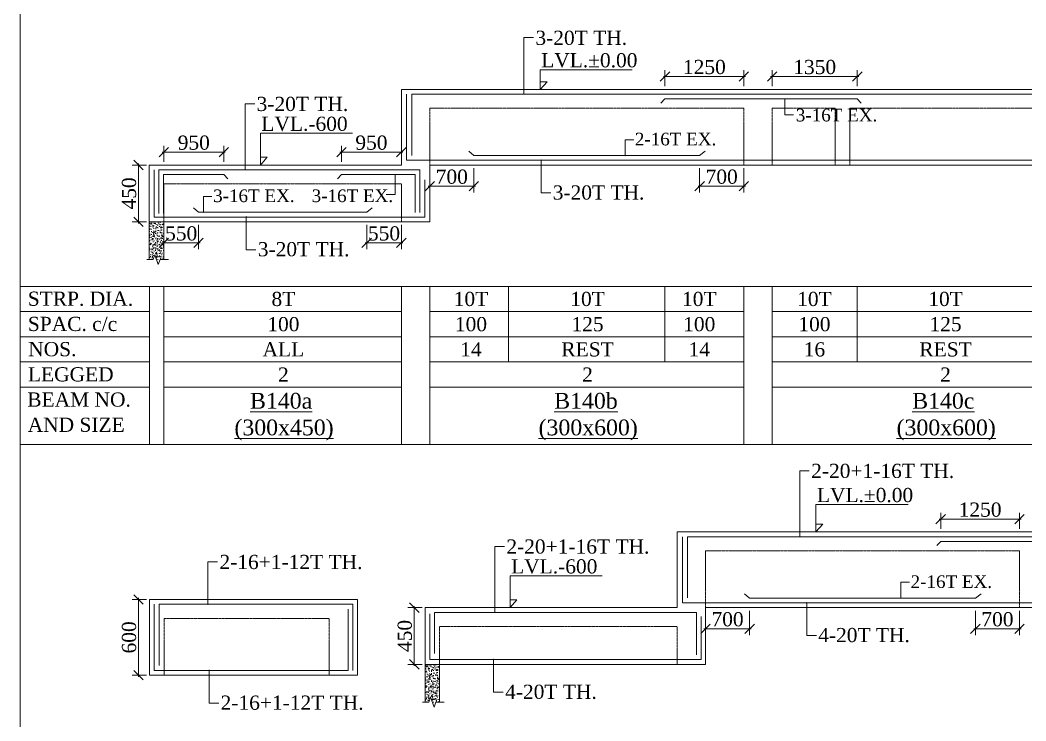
# Model space of a CAD drawing. Header units: millimetres. Extents: x 9781889 to 10654170, y -7832723 to -7608561.
# Drawn here: x 10373482 to 10389432, y -7790405 to -7779287 of the extents above; entities that cross this region are included whole.
import ezdxf
from ezdxf.enums import TextEntityAlignment as Align

# ---------------------------------------------------------------- set-up
doc = ezdxf.new("R2010")
doc.units = ezdxf.units.MM
doc.header["$LTSCALE"] = 10
doc.header["$PDMODE"] = 3
doc.linetypes.add('HIDDEN', pattern=[0.375, 0.25, -0.125])
for name, color, linetype, lineweight in [('LVL', 3, 'Continuous', 0), ('S-CUT OUT LINE', 9, 'Continuous', 0), ('S-DIM L.S.', 7, 'Continuous', 0), ('S-HATCH', 8, 'Continuous', 0), ('S-L.S.SECTION', 5, 'Continuous', 0), ('S-L.S.SLAB LINE', 252, 'HIDDEN', 0), ('S-L.S.STEEL', 1, 'Continuous', 9), ('S-SECTION MARK', 7, 'Continuous', 0), ('S-SHEET', 251, 'Continuous', 0), ('S-TEXT', 7, 'Continuous', 0), ('S-TEXT L.S. BEAM NO.', 30, 'Continuous', 0), ('S-TEXT. L.S.', 7, 'Continuous', 0)]:
    doc.layers.add(name, color=color, linetype=linetype, lineweight=lineweight)
doc.styles.add('135', font='arial.ttf', dxfattribs={"width": 0.8, "height": 135})
doc.styles.get("Standard").update_dxf_attribs({"font": 'arial.ttf'})
doc.styles.add('TEXT', font='times.ttf')
doc.dimstyles.new('75', dxfattribs={"dimtxt": 135, "dimasz": 90, "dimexe": 0.1, "dimexo": 0.03, "dimgap": 0.09, "dimtad": 1, "dimdec": 0, "dimzin": 0, "dimdsep": 46, "dimtxsty": '135', "dimblk": 'ARCHTICK', "dimcen": 0.09, "dimclrd": 256, "dimclre": 256, "dimclrt": 256, "dimadec": 0, "dimazin": 0, "dimtfac": 1, "dimtdec": 0, "dimtofl": 0, "dimtmove": 1, "dimatfit": 3, "dimldrblk": 'DOTSMALL', "dimfxl": 1, "dimtolj": 1, "dimtzin": 0, "dimlwd": -1, "dimlwe": -1, "dimarcsym": 0})
doc.dimstyles.new('SETU_1', dxfattribs={"dimtxt": 200, "dimasz": 150, "dimexe": 100, "dimexo": 50, "dimgap": 35, "dimtad": 1, "dimdec": 0, "dimzin": 0, "dimdsep": 46, "dimtxsty": 'Standard', "dimblk": 'OBLIQUE', "dimcen": 150, "dimdle": 25, "dimclrd": 256, "dimclre": 7, "dimclrt": 256, "dimadec": 0, "dimazin": 0, "dimtfac": 1, "dimtdec": 0, "dimtofl": 0, "dimtmove": 1, "dimatfit": 3, "dimfxl": 1, "dimtolj": 1, "dimtzin": 0, "dimlwd": -1, "dimlwe": 5, "dimarcsym": 1})

# ---------------------------------------------------------------- blocks, each defined once
blk = doc.blocks.new('_ArchTick')
at = {"color": 0, "linetype": 'ByBlock', "const_width": 0.15}
blk.add_lwpolyline([(-0.5, -0.5), (0.5, 0.5)], dxfattribs=at)
blk = doc.blocks.new('_Oblique')
at = {"color": 0, "linetype": 'ByBlock', "lineweight": -2}
blk.add_line((-0.5, -0.5), (0.5, 0.5), dxfattribs=at)
blk = doc.blocks.new('*D888')
at = {"layer": 'Defpoints', "color": 0, "transparency": 16777216}
for p in [(10375761, -7781383), (10375761, -7781586, 0), (10376711, -7781586, 0)]:
    blk.add_point(p, dxfattribs=at)
at = {"layer": 'S-DIM L.S.', "color": 7, "lineweight": 5, "transparency": 16777216}
for p, q in [((10375761, -7781536), (10375761, -7781283)), ((10376711, -7781536), (10376711, -7781283))]:
    blk.add_line(p, q, dxfattribs=at)
at = {"layer": 'S-DIM L.S.', "transparency": 16777216}
blk.add_line((10376736, -7781383), (10375736, -7781383), dxfattribs=at)
at = {"layer": 'S-DIM L.S.', "transparency": 16777216, "xscale": 150, "yscale": 150, "zscale": 150, "rotation": 180}
blk.add_blockref('_Oblique', (10375761, -7781383), dxfattribs=at)
at = {"layer": 'S-DIM L.S.', "transparency": 16777216, "xscale": 150, "yscale": 150, "zscale": 150}
blk.add_blockref('_Oblique', (10376711, -7781383), dxfattribs=at)
at = {"layer": 'S-DIM L.S.', "transparency": 16777216, "insert": (10376236, -7781233), "char_height": 225, "attachment_point": 5, "style": 'TEXT'}
blk.add_mtext('\\A1;950', dxfattribs=at)
blk = doc.blocks.new('*D889')
at = {"layer": 'Defpoints', "color": 0, "transparency": 16777216}
for p in [(10375535, -7781587), (10375360, -7782487), (10375535, -7782487)]:
    blk.add_point(p, dxfattribs=at)
at = {"layer": 'S-DIM L.S.', "color": 7, "lineweight": 5, "transparency": 16777216}
for p, q in [((10375485, -7781587), (10375260, -7781587)), ((10375485, -7782487), (10375260, -7782487))]:
    blk.add_line(p, q, dxfattribs=at)
at = {"layer": 'S-DIM L.S.', "transparency": 16777216}
blk.add_line((10375360, -7781562), (10375360, -7782512), dxfattribs=at)
at = {"layer": 'S-DIM L.S.', "transparency": 16777216, "xscale": 150, "yscale": 150, "zscale": 150}
for p, rotation in [((10375360, -7781587), 90), ((10375360, -7782487), 270)]:
    blk.add_blockref('_Oblique', p, dxfattribs=dict(at, rotation=rotation))
at = {"layer": 'S-DIM L.S.', "transparency": 16777216, "insert": (10375210, -7782037), "char_height": 225, "attachment_point": 5, "rotation": 90, "style": 'TEXT'}
blk.add_mtext('\\A1;450', dxfattribs=at)
blk = doc.blocks.new('*D890')
at = {"layer": 'Defpoints', "color": 0, "transparency": 16777216}
for p in [(10378978, -7782486, 0), (10379528, -7782486, 0), (10379528, -7782822)]:
    blk.add_point(p, dxfattribs=at)
at = {"layer": 'S-DIM L.S.', "color": 7, "lineweight": 5, "transparency": 16777216}
for p, q in [((10378978, -7782536), (10378978, -7782922)), ((10379528, -7782536), (10379528, -7782922))]:
    blk.add_line(p, q, dxfattribs=at)
at = {"layer": 'S-DIM L.S.', "transparency": 16777216}
blk.add_line((10378953, -7782822), (10379553, -7782822), dxfattribs=at)
at = {"layer": 'S-DIM L.S.', "transparency": 16777216, "xscale": 150, "yscale": 150, "zscale": 150, "rotation": 180}
blk.add_blockref('_Oblique', (10378978, -7782822), dxfattribs=at)
at = {"layer": 'S-DIM L.S.', "transparency": 16777216, "xscale": 150, "yscale": 150, "zscale": 150}
blk.add_blockref('_Oblique', (10379528, -7782822), dxfattribs=at)
at = {"layer": 'S-DIM L.S.', "transparency": 16777216, "insert": (10379253, -7782673), "char_height": 225, "attachment_point": 5, "style": 'TEXT'}
blk.add_mtext('\\A1;550', dxfattribs=at)
blk = doc.blocks.new('*D891')
at = {"layer": 'Defpoints', "color": 0, "transparency": 16777216}
for p in [(10375761, -7782486, 0), (10376311, -7782486, 0), (10375761, -7782822)]:
    blk.add_point(p, dxfattribs=at)
at = {"layer": 'S-DIM L.S.', "color": 7, "lineweight": 5, "transparency": 16777216}
for p, q in [((10375761, -7782536), (10375761, -7782922)), ((10376311, -7782536), (10376311, -7782922))]:
    blk.add_line(p, q, dxfattribs=at)
at = {"layer": 'S-DIM L.S.', "transparency": 16777216}
blk.add_line((10376336, -7782822), (10375736, -7782822), dxfattribs=at)
at = {"layer": 'S-DIM L.S.', "transparency": 16777216, "xscale": 150, "yscale": 150, "zscale": 150, "rotation": 180}
blk.add_blockref('_Oblique', (10375761, -7782822), dxfattribs=at)
at = {"layer": 'S-DIM L.S.', "transparency": 16777216, "xscale": 150, "yscale": 150, "zscale": 150}
blk.add_blockref('_Oblique', (10376311, -7782822), dxfattribs=at)
at = {"layer": 'S-DIM L.S.', "transparency": 16777216, "insert": (10376036, -7782673), "char_height": 225, "attachment_point": 5, "style": 'TEXT'}
blk.add_mtext('\\A1;550', dxfattribs=at)
blk = doc.blocks.new('*D892')
at = {"layer": 'Defpoints', "color": 0, "transparency": 16777216}
for p in [(10379528, -7781383), (10378578, -7781586, 0), (10379528, -7781586, 0)]:
    blk.add_point(p, dxfattribs=at)
at = {"layer": 'S-DIM L.S.', "color": 7, "lineweight": 5, "transparency": 16777216}
for p, q in [((10378578, -7781536), (10378578, -7781283)), ((10379528, -7781536), (10379528, -7781283))]:
    blk.add_line(p, q, dxfattribs=at)
at = {"layer": 'S-DIM L.S.', "transparency": 16777216}
blk.add_line((10378553, -7781383), (10379553, -7781383), dxfattribs=at)
at = {"layer": 'S-DIM L.S.', "transparency": 16777216, "xscale": 150, "yscale": 150, "zscale": 150, "rotation": 180}
blk.add_blockref('_Oblique', (10378578, -7781383), dxfattribs=at)
at = {"layer": 'S-DIM L.S.', "transparency": 16777216, "xscale": 150, "yscale": 150, "zscale": 150}
blk.add_blockref('_Oblique', (10379528, -7781383), dxfattribs=at)
at = {"layer": 'S-DIM L.S.', "transparency": 16777216, "insert": (10379053, -7781233), "char_height": 225, "attachment_point": 5, "style": 'TEXT'}
blk.add_mtext('\\A1;950', dxfattribs=at)
blk = doc.blocks.new('*D893')
at = {"layer": 'Defpoints', "color": 0, "transparency": 16777216}
for p in [(10384258, -7781587, 0), (10384958, -7781587, 0), (10384958, -7781923)]:
    blk.add_point(p, dxfattribs=at)
at = {"layer": 'S-DIM L.S.', "color": 7, "lineweight": 5, "transparency": 16777216}
for p, q in [((10384258, -7781637), (10384258, -7782023)), ((10384958, -7781637), (10384958, -7782023))]:
    blk.add_line(p, q, dxfattribs=at)
at = {"layer": 'S-DIM L.S.', "transparency": 16777216}
blk.add_line((10384233, -7781923), (10384983, -7781923), dxfattribs=at)
at = {"layer": 'S-DIM L.S.', "transparency": 16777216, "xscale": 150, "yscale": 150, "zscale": 150, "rotation": 180}
blk.add_blockref('_Oblique', (10384258, -7781923), dxfattribs=at)
at = {"layer": 'S-DIM L.S.', "transparency": 16777216, "xscale": 150, "yscale": 150, "zscale": 150}
blk.add_blockref('_Oblique', (10384958, -7781923), dxfattribs=at)
at = {"layer": 'S-DIM L.S.', "transparency": 16777216, "insert": (10384608, -7781773), "char_height": 225, "attachment_point": 5, "style": 'TEXT'}
blk.add_mtext('\\A1;700', dxfattribs=at)
blk = doc.blocks.new('*D894')
at = {"layer": 'Defpoints', "color": 0, "transparency": 16777216}
for p in [(10379978, -7781587, 0), (10380678, -7781587, 0), (10379978, -7781923)]:
    blk.add_point(p, dxfattribs=at)
at = {"layer": 'S-DIM L.S.', "color": 7, "lineweight": 5, "transparency": 16777216}
for p, q in [((10379978, -7781637), (10379978, -7782023)), ((10380678, -7781637), (10380678, -7782023))]:
    blk.add_line(p, q, dxfattribs=at)
at = {"layer": 'S-DIM L.S.', "transparency": 16777216}
blk.add_line((10380703, -7781923), (10379953, -7781923), dxfattribs=at)
at = {"layer": 'S-DIM L.S.', "transparency": 16777216, "xscale": 150, "yscale": 150, "zscale": 150, "rotation": 180}
blk.add_blockref('_Oblique', (10379978, -7781923), dxfattribs=at)
at = {"layer": 'S-DIM L.S.', "transparency": 16777216, "xscale": 150, "yscale": 150, "zscale": 150}
blk.add_blockref('_Oblique', (10380678, -7781923), dxfattribs=at)
at = {"layer": 'S-DIM L.S.', "transparency": 16777216, "insert": (10380328, -7781773), "char_height": 225, "attachment_point": 5, "style": 'TEXT'}
blk.add_mtext('\\A1;700', dxfattribs=at)
blk = doc.blocks.new('*D895')
at = {"layer": 'Defpoints', "color": 0, "transparency": 16777216}
for p in [(10384958, -7780183), (10383708, -7780387, 0), (10384958, -7780387, 0)]:
    blk.add_point(p, dxfattribs=at)
at = {"layer": 'S-DIM L.S.', "color": 7, "lineweight": 5, "transparency": 16777216}
for p, q in [((10383708, -7780337), (10383708, -7780083)), ((10384958, -7780337), (10384958, -7780083))]:
    blk.add_line(p, q, dxfattribs=at)
at = {"layer": 'S-DIM L.S.', "transparency": 16777216}
blk.add_line((10383683, -7780183), (10384983, -7780183), dxfattribs=at)
at = {"layer": 'S-DIM L.S.', "transparency": 16777216, "xscale": 150, "yscale": 150, "zscale": 150, "rotation": 180}
blk.add_blockref('_Oblique', (10383708, -7780183), dxfattribs=at)
at = {"layer": 'S-DIM L.S.', "transparency": 16777216, "xscale": 150, "yscale": 150, "zscale": 150}
blk.add_blockref('_Oblique', (10384958, -7780183), dxfattribs=at)
at = {"layer": 'S-DIM L.S.', "transparency": 16777216, "insert": (10384333, -7780033), "char_height": 225, "attachment_point": 5, "style": 'TEXT'}
blk.add_mtext('\\A1;1250', dxfattribs=at)
blk = doc.blocks.new('*D896')
at = {"layer": 'Defpoints', "color": 0, "transparency": 16777216}
for p in [(10385408, -7780183), (10385408, -7780387, 0), (10386758, -7780387, 0)]:
    blk.add_point(p, dxfattribs=at)
at = {"layer": 'S-DIM L.S.', "color": 7, "lineweight": 5, "transparency": 16777216}
for p, q in [((10385408, -7780337), (10385408, -7780083)), ((10386758, -7780337), (10386758, -7780083))]:
    blk.add_line(p, q, dxfattribs=at)
at = {"layer": 'S-DIM L.S.', "transparency": 16777216}
blk.add_line((10386783, -7780183), (10385383, -7780183), dxfattribs=at)
at = {"layer": 'S-DIM L.S.', "transparency": 16777216, "xscale": 150, "yscale": 150, "zscale": 150, "rotation": 180}
blk.add_blockref('_Oblique', (10385408, -7780183), dxfattribs=at)
at = {"layer": 'S-DIM L.S.', "transparency": 16777216, "xscale": 150, "yscale": 150, "zscale": 150}
blk.add_blockref('_Oblique', (10386758, -7780183), dxfattribs=at)
at = {"layer": 'S-DIM L.S.', "transparency": 16777216, "insert": (10386083, -7780033), "char_height": 225, "attachment_point": 5, "style": 'TEXT'}
blk.add_mtext('\\A1;1350', dxfattribs=at)
blk = doc.blocks.new('*D905')
at = {"layer": 'Defpoints', "color": 0, "transparency": 16777216}
for p in [(10375535, -7788480), (10375360, -7789680), (10375535, -7789680)]:
    blk.add_point(p, dxfattribs=at)
at = {"layer": 'S-DIM L.S.', "color": 7, "lineweight": 5, "transparency": 16777216}
for p, q in [((10375485, -7788480), (10375260, -7788480)), ((10375485, -7789680), (10375260, -7789680))]:
    blk.add_line(p, q, dxfattribs=at)
at = {"layer": 'S-DIM L.S.', "transparency": 16777216}
blk.add_line((10375360, -7788455), (10375360, -7789705), dxfattribs=at)
at = {"layer": 'S-DIM L.S.', "transparency": 16777216, "xscale": 150, "yscale": 150, "zscale": 150}
for p, rotation in [((10375360, -7788480), 90), ((10375360, -7789680), 270)]:
    blk.add_blockref('_Oblique', p, dxfattribs=dict(at, rotation=rotation))
at = {"layer": 'S-DIM L.S.', "transparency": 16777216, "insert": (10375210, -7789080), "char_height": 225, "attachment_point": 5, "rotation": 90, "style": 'TEXT'}
blk.add_mtext('\\A1;600', dxfattribs=at)
blk = doc.blocks.new('*D906')
at = {"layer": 'Defpoints', "color": 0, "transparency": 16777216}
for p in [(10379908, -7788608), (10379733, -7789508), (10379908, -7789508)]:
    blk.add_point(p, dxfattribs=at)
at = {"layer": 'S-DIM L.S.', "color": 7, "lineweight": 5, "transparency": 16777216}
for p, q in [((10379858, -7788608), (10379633, -7788608)), ((10379858, -7789508), (10379633, -7789508))]:
    blk.add_line(p, q, dxfattribs=at)
at = {"layer": 'S-DIM L.S.', "transparency": 16777216}
blk.add_line((10379733, -7788583), (10379733, -7789533), dxfattribs=at)
at = {"layer": 'S-DIM L.S.', "transparency": 16777216, "xscale": 150, "yscale": 150, "zscale": 150}
for p, rotation in [((10379733, -7788608), 90), ((10379733, -7789508), 270)]:
    blk.add_blockref('_Oblique', p, dxfattribs=dict(at, rotation=rotation))
at = {"layer": 'S-DIM L.S.', "transparency": 16777216, "insert": (10379583, -7789058), "char_height": 225, "attachment_point": 5, "rotation": 90, "style": 'TEXT'}
blk.add_mtext('\\A1;450', dxfattribs=at)
blk = doc.blocks.new('*D907')
at = {"layer": 'Defpoints', "color": 0, "transparency": 16777216}
for p in [(10388631, -7788608, 0), (10389331, -7788608, 0), (10389331, -7788944)]:
    blk.add_point(p, dxfattribs=at)
at = {"layer": 'S-DIM L.S.', "color": 7, "lineweight": 5, "transparency": 16777216}
for p, q in [((10388631, -7788658), (10388631, -7789044)), ((10389331, -7788658), (10389331, -7789044))]:
    blk.add_line(p, q, dxfattribs=at)
at = {"layer": 'S-DIM L.S.', "transparency": 16777216}
blk.add_line((10388606, -7788944), (10389356, -7788944), dxfattribs=at)
at = {"layer": 'S-DIM L.S.', "transparency": 16777216, "xscale": 150, "yscale": 150, "zscale": 150, "rotation": 180}
blk.add_blockref('_Oblique', (10388631, -7788944), dxfattribs=at)
at = {"layer": 'S-DIM L.S.', "transparency": 16777216, "xscale": 150, "yscale": 150, "zscale": 150}
blk.add_blockref('_Oblique', (10389331, -7788944), dxfattribs=at)
at = {"layer": 'S-DIM L.S.', "transparency": 16777216, "insert": (10388981, -7788794), "char_height": 225, "attachment_point": 5, "style": 'TEXT'}
blk.add_mtext('\\A1;700', dxfattribs=at)
blk = doc.blocks.new('*D908')
at = {"layer": 'Defpoints', "color": 0, "transparency": 16777216}
for p in [(10384351, -7788608, 0), (10385051, -7788608, 0), (10384351, -7788944)]:
    blk.add_point(p, dxfattribs=at)
at = {"layer": 'S-DIM L.S.', "color": 7, "lineweight": 5, "transparency": 16777216}
for p, q in [((10384351, -7788658), (10384351, -7789044)), ((10385051, -7788658), (10385051, -7789044))]:
    blk.add_line(p, q, dxfattribs=at)
at = {"layer": 'S-DIM L.S.', "transparency": 16777216}
blk.add_line((10385076, -7788944), (10384326, -7788944), dxfattribs=at)
at = {"layer": 'S-DIM L.S.', "transparency": 16777216, "xscale": 150, "yscale": 150, "zscale": 150, "rotation": 180}
blk.add_blockref('_Oblique', (10384351, -7788944), dxfattribs=at)
at = {"layer": 'S-DIM L.S.', "transparency": 16777216, "xscale": 150, "yscale": 150, "zscale": 150}
blk.add_blockref('_Oblique', (10385051, -7788944), dxfattribs=at)
at = {"layer": 'S-DIM L.S.', "transparency": 16777216, "insert": (10384701, -7788794), "char_height": 225, "attachment_point": 5, "style": 'TEXT'}
blk.add_mtext('\\A1;700', dxfattribs=at)
blk = doc.blocks.new('*D909')
at = {"layer": 'Defpoints', "color": 0, "transparency": 16777216}
for p in [(10389331, -7787204), (10388081, -7787408, 0), (10389331, -7787408, 0)]:
    blk.add_point(p, dxfattribs=at)
at = {"layer": 'S-DIM L.S.', "color": 7, "lineweight": 5, "transparency": 16777216}
for p, q in [((10388081, -7787358), (10388081, -7787104)), ((10389331, -7787358), (10389331, -7787104))]:
    blk.add_line(p, q, dxfattribs=at)
at = {"layer": 'S-DIM L.S.', "transparency": 16777216}
blk.add_line((10388056, -7787204), (10389356, -7787204), dxfattribs=at)
at = {"layer": 'S-DIM L.S.', "transparency": 16777216, "xscale": 150, "yscale": 150, "zscale": 150, "rotation": 180}
blk.add_blockref('_Oblique', (10388081, -7787204), dxfattribs=at)
at = {"layer": 'S-DIM L.S.', "transparency": 16777216, "xscale": 150, "yscale": 150, "zscale": 150}
blk.add_blockref('_Oblique', (10389331, -7787204), dxfattribs=at)
at = {"layer": 'S-DIM L.S.', "transparency": 16777216, "insert": (10388706, -7787055), "char_height": 225, "attachment_point": 5, "style": 'TEXT'}
blk.add_mtext('\\A1;1250', dxfattribs=at)

msp = doc.modelspace()

# ---------------------------------------------------------------- hatches: boundary and pattern name
at = {"layer": 'S-HATCH'}
h = msp.add_hatch(dxfattribs=at)
h.set_pattern_fill('AR-CONC', color=256, scale=0.5)
h.set_pattern_definition([(50, (581802.596, -53869.25), (91.0923345, -7.96954277), [9.525, -104.775]), (355, (581802.6, -53869.25), (-17.6217107, 95.5284226), [7.62, -83.8202921]), (100.4514447, (581810.19, -53869.92), (73.47062355, 87.55887596), [8.0950044, -89.0451223]), (46.1842, (581802.6, -53843.85), (135.5395204, -21.021164), [14.2875, -157.1625]), (96.6355576, (581813.89, -53845.6), (118.702067, 123.7130623), [12.1425116, -133.5678041]), (351.1841512, (581802.6, -53843.85), (118.702067, 123.7130623), [11.4299835, -125.729866]), (21, (581815.296, -53850.2), (75.80719563, -51.1325991), [9.525, -104.775]), (326, (581815.3, -53850.2), (30.9010142, 92.09398306), [7.62, -83.82]), (71.451445, (581821.61, -53854.46), (106.70820964, 40.96138444), [8.0950044, -89.0449688]), (37.5, (581802.596, -53869.252), (1.544301625, 42.27751944), [0, -82.804, 0, -85.09, 0, -84.1375]), (7.5, (581802.596, -53869.252), (33.40983126, 50.09028741), [0, -48.514, 0, -80.899, 0, -32.0675]), (327.5, (581774.275, -53869.252), (67.79529758, -2.864372), [0, -31.75, 0, -99.06, 0, -131.445]), (317.5, (581761.575, -53869.25), (74.0645907, 12.71324552), [0, -41.275, 0, -65.786, 0, -93.345])])
h.paths.add_polyline_path([(10375760.9, -7783086.4), (10375645.1, -7783086.4), (10375617.1, -7783009.5), (10375589.2, -7783086.4), (10375530.9, -7783086.4), (10375530.9, -7782486.4), (10375760.9, -7782486.4)])
h = msp.add_hatch(dxfattribs=at)
h.set_pattern_fill('AR-CONC', color=256, scale=0.5)
h.set_pattern_definition([(50, (586175.52, -60890.966), (91.0923345, -7.96954277), [9.525, -104.775]), (355, (586175.52, -60890.97), (-17.6217107, 95.5284226), [7.62, -83.8202921]), (100.4514447, (586183.11, -60891.63), (73.47062355, 87.55887596), [8.0950044, -89.0451223]), (46.1842, (586175.52, -60865.57), (135.5395204, -21.021164), [14.2875, -157.1625]), (96.6355576, (586186.81, -60867.32), (118.702067, 123.7130623), [12.1425116, -133.5678041]), (351.1841512, (586175.52, -60865.57), (118.702067, 123.7130623), [11.4299835, -125.729866]), (21, (586188.22, -60871.916), (75.80719563, -51.1325991), [9.525, -104.775]), (326, (586188.22, -60871.92), (30.9010142, 92.09398306), [7.62, -83.82]), (71.451445, (586194.54, -60876.18), (106.70820964, 40.96138444), [8.0950044, -89.0449688]), (37.5, (586175.52, -60890.966), (1.544301625, 42.27751944), [0, -82.804, 0, -85.09, 0, -84.1375]), (7.5, (586175.52, -60890.966), (33.40983126, 50.09028741), [0, -48.514, 0, -80.899, 0, -32.0675]), (327.5, (586147.197, -60890.966), (67.79529758, -2.864372), [0, -31.75, 0, -99.06, 0, -131.445]), (317.5, (586134.5, -60890.966), (74.0645907, 12.71324552), [0, -41.275, 0, -65.786, 0, -93.345])])
h.paths.add_polyline_path([(10380133.8, -7790108.1), (10380018, -7790108.1), (10379990, -7790031.2), (10379962.1, -7790108.1), (10379903.8, -7790108.1), (10379903.8, -7789508.1), (10380133.8, -7789508.1)])

# ---------------------------------------------------------------- linework, layer by layer
at = {"layer": 'LVL', "linetype": 'Continuous', "elevation": 0}
for points in [[(10383190.6, -7780075.3), (10381729.4, -7780075.3), (10381729.4, -7780386.7), (10381837.5, -7780264.6), (10381729.4, -7780264.6)], [(10378753.1, -7781083), (10377291.9, -7781083), (10377291.9, -7781586.4), (10377400, -7781464.3), (10377291.9, -7781464.3)], [(10387563.5, -7786973.1), (10386102.3, -7786973.1), (10386102.3, -7787408.1), (10386210.5, -7787286), (10386102.3, -7787286)], [(10382713.6, -7788104.7), (10381252.4, -7788104.7), (10381252.4, -7788608.1), (10381360.6, -7788486), (10381252.4, -7788486)]]:
    msp.add_lwpolyline(points, dxfattribs=at)
at = {"layer": 'S-CUT OUT LINE', "color": 1, "elevation": 0}
for points in [[(10375491.5, -7783086.4), (10375589.2, -7783086.4), (10375617.1, -7783009.5), (10375673.1, -7783163.2), (10375701, -7783086.4), (10375835.9, -7783086.4)], [(10379864.4, -7790108.1), (10379962.1, -7790108.1), (10379990, -7790031.2), (10380046, -7790184.9), (10380074, -7790108.1), (10380208.8, -7790108.1)]]:
    msp.add_lwpolyline(points, dxfattribs=at)
at = {"layer": 'S-L.S.SECTION'}
for p, q in [((10379527.8, -7780386.7, 0), (10397212.9, -7780386.7, 0)), ((10379528, -7781586.4, 0), (10379527.8, -7780386.7, 0)), ((10375530.9, -7781586.8, 0), (10379527.9, -7781586.4, 0)), ((10375530.9, -7782486.8, 0), (10375530.9, -7781586.8, 0)), ((10375530.9, -7782486.8, 0), (10375530.9, -7781586.8, 0)), ((10379977.9, -7781587, 0), (10397212.9, -7781586.7, 0)), ((10379977.9, -7781586.7, 0), (10379977.9, -7782486.4, 0)), ((10375530.9, -7782486.4, 0), (10379977.9, -7782486.4, 0)), ((10383900.8, -7787408.1, 0), (10401585.8, -7787408.1, 0)), ((10383900.8, -7788608.1, 0), (10383900.8, -7787408.1, 0)), ((10375534.9, -7788480.4, 0), (10378834.9, -7788480.4, 0)), ((10375535, -7788480.4, 0), (10375535, -7789680.4, 0)), ((10378834.9, -7789680.4, 0), (10378834.9, -7788480.4, 0)), ((10379903.8, -7788608.1, 0), (10383900.8, -7788608.1, 0)), ((10379903.8, -7789508.1, 0), (10379903.8, -7788608.1, 0)), ((10379903.8, -7789508.1, 0), (10379903.8, -7788608.1, 0)), ((10384350.9, -7788608.1, 0), (10401585.8, -7788608.1, 0)), ((10384350.9, -7788608.1, 0), (10384350.9, -7789508.1, 0)), ((10379907.9, -7789508.1, 0), (10384350.9, -7789508.1, 0)), ((10375534.9, -7789680.4, 0), (10378834.9, -7789680.4, 0))]:
    msp.add_line(p, q, dxfattribs=at)
at = {"layer": 'S-L.S.SECTION', "color": 1}
for p, q in [((10375530.9, -7782486.4, 0), (10375530.9, -7783086.4, 0)), ((10375760.9, -7782486.4, 0), (10375760.9, -7783086.4, 0)), ((10379903.8, -7789508.1, 0), (10379903.8, -7790108.1, 0)), ((10380133.8, -7789508.1, 0), (10380133.8, -7790108.1, 0))]:
    msp.add_line(p, q, dxfattribs=at)
at = {"layer": 'S-L.S.SLAB LINE', "ltscale": 0.3}
for p, q in [((10379977.9, -7780686.7, 0), (10379977.9, -7781586.7, 0)), ((10379977.9, -7780686.7, 0), (10384957.9, -7780686.7, 0)), ((10384957.9, -7780686.7, 0), (10384957.9, -7781586.7, 0)), ((10385407.9, -7780686.7, 0), (10386407.9, -7780686.7, 0)), ((10385407.9, -7780686.7, 0), (10385407.9, -7781586.7, 0)), ((10386407.9, -7780686.7, 0), (10386407.9, -7781586.7, 0)), ((10386637.9, -7780686.7, 0), (10390882.9, -7780686.7, 0)), ((10386637.9, -7780686.7, 0), (10386637.9, -7781586.7, 0)), ((10375760.9, -7781886.4, 0), (10379527.9, -7781886.4, 0)), ((10375760.9, -7781886.4, 0), (10375760.9, -7782486.4, 0)), ((10375760.9, -7781886.4, 0), (10375760.9, -7782486.4, 0)), ((10375760.9, -7781886.4, 0), (10375760.9, -7782486.4, 0)), ((10379527.9, -7781886.4, 0), (10379527.9, -7782486.4, 0)), ((10384350.9, -7787708.1, 0), (10384350.9, -7788608.1, 0)), ((10384350.9, -7787708.1, 0), (10389330.8, -7787708.1, 0)), ((10389330.8, -7787708.1, 0), (10389330.8, -7788608.1, 0)), ((10375765, -7788780.4, 0), (10378384.9, -7788780.4, 0)), ((10375765, -7788780.4, 0), (10375765, -7789680.4, 0)), ((10378384.9, -7788780.4, 0), (10378384.9, -7789680.4, 0)), ((10380133.8, -7788908.1, 0), (10383900.8, -7788908.1, 0)), ((10380133.8, -7788908.1, 0), (10380133.8, -7789508.1, 0)), ((10380133.8, -7788908.1, 0), (10380133.8, -7789508.1, 0)), ((10380133.8, -7788908.1, 0), (10380133.8, -7789508.1, 0)), ((10383900.8, -7788908.1, 0), (10383900.8, -7789508.1, 0))]:
    msp.add_line(p, q, dxfattribs=at)
at = {"layer": 'S-L.S.STEEL'}
for p, q in [((10379609.9, -7780461.7, 0), (10379609.9, -7781511.7, 0)), ((10379691.9, -7780461.7, 0), (10397062.9, -7780461.7, 0)), ((10379691.9, -7780461.7, 0), (10379691.9, -7781434.7, 0)), ((10386757.9, -7780536.7, 0), (10386821.1, -7780603.6, 0)), ((10379609.9, -7781511.7, 0), (10397137.9, -7781511.7, 0)), ((10375605.9, -7782411.4, 0), (10375605.9, -7781664.6, 0)), ((10375680.9, -7781661.4, 0), (10379822.7, -7781661.4, 0)), ((10375680.9, -7782354.5, 0), (10375680.9, -7781661.4, 0)), ((10379822.7, -7782340.6, 0), (10379822.7, -7781661.4, 0)), ((10375755.9, -7782354.5, 0), (10375755.9, -7781736.4, 0)), ((10378577.8, -7781736.4, 0), (10378514.6, -7781803.2, 0)), ((10378577.8, -7781736.4, 0), (10379745.1, -7781736.4, 0)), ((10379745.1, -7782340.6, 0), (10379745.1, -7781736.4, 0)), ((10379900.3, -7782411.4, 0), (10379900.3, -7781819.7, 0)), ((10375605.9, -7782411.4, 0), (10379900.3, -7782411.4, 0)), ((10383984.1, -7787483.1, 0), (10383984.1, -7788533.1, 0)), ((10384067.4, -7787483.1, 0), (10401435.8, -7787483.1, 0)), ((10384067.4, -7787483.1, 0), (10384067.4, -7788455.2, 0)), ((10383984.1, -7788533.1, 0), (10401510.8, -7788533.1, 0)), ((10375609.9, -7789605.4, 0), (10375609.9, -7788555.4, 0)), ((10375684.9, -7788555.4, 0), (10378759.9, -7788555.4, 0)), ((10375684.9, -7789525.8, 0), (10375684.9, -7788555.4, 0)), ((10378684.9, -7789605.4, 0), (10378684.9, -7788630.4, 0)), ((10378759.9, -7789605.4, 0), (10378759.9, -7788555.4, 0)), ((10380053.8, -7788683.1, 0), (10384210.9, -7788683.1, 0)), ((10380053.8, -7789338.1, 0), (10380053.8, -7788683.1, 0)), ((10384210.9, -7789358.8, 0), (10384210.9, -7788683.1, 0)), ((10379978.8, -7789433.1, 0), (10379978.8, -7788706.4, 0)), ((10384280.9, -7789433.1, 0), (10384280.9, -7788749.7, 0)), ((10379978.8, -7789433.1, 0), (10384280.9, -7789433.1, 0)), ((10375609.9, -7789605.4, 0), (10378684.9, -7789605.4, 0))]:
    msp.add_line(p, q, dxfattribs=at)
at = {"layer": 'S-L.S.STEEL', "elevation": 0}
for points in [[(10384347.3, -7781368.5), (10384257.8, -7781436.7), (10380678, -7781436.7), (10380596, -7781366)], [(10379067.2, -7782268.2), (10378977.7, -7782336.4), (10376311, -7782336.4), (10376229, -7782265.7)], [(10388720.2, -7788389.9), (10388630.7, -7788458.1), (10385050.9, -7788458.1), (10384968.9, -7788387.4)]]:
    msp.add_lwpolyline(points, dxfattribs=at)
at = {"layer": 'S-L.S.STEEL'}
for points in [[(10386757.9, -7780536.7, 0), (10383707.9, -7780536.7, 0), (10383644.7, -7780603.6, 0)], [(10375755.9, -7781736.4, 0), (10376710.9, -7781736.4, 0), (10376774.1, -7781803.2, 0)], [(10391130.9, -7787558.1, 0), (10388080.8, -7787558.1, 0), (10388017.6, -7787624.9, 0)]]:
    msp.add_polyline3d(points, dxfattribs=at)
at = {"layer": 'S-SHEET'}
for p, q in [((10373481.8, -7783511.4, 0), (10375535, -7783511.4, 0)), ((10373481.8, -7783511.4, 0), (10373481.8, -7786020.7, 0)), ((10375535, -7783511.4, 0), (10397212.9, -7783511, 0)), ((10375535, -7783511.4, 0), (10375535, -7786020.7, 0)), ((10375760.9, -7783511, 0), (10375760.9, -7786020.3, 0)), ((10379527.9, -7783511, 0), (10379527.9, -7786020.3, 0)), ((10379977.9, -7783511, 0), (10379977.9, -7786020.3, 0)), ((10381227.9, -7783511, 0), (10381227.9, -7784711, 0)), ((10383707.9, -7783511, 0), (10383707.9, -7784711, 0)), ((10384957.9, -7783511, 0), (10384957.9, -7786020.3, 0)), ((10385407.9, -7783511, 0), (10385407.9, -7786020.3, 0)), ((10386757.9, -7783511, 0), (10386757.9, -7784711, 0)), ((10373481.8, -7783911.4, 0), (10375535, -7783911.4, 0)), ((10375760.9, -7783911, 0), (10379527.9, -7783911, 0)), ((10379977.9, -7783911, 0), (10384957.9, -7783911, 0)), ((10385407.9, -7783911, 0), (10390882.9, -7783911, 0)), ((10373481.8, -7784311.4, 0), (10375535, -7784311.4, 0)), ((10375760.9, -7784311, 0), (10379527.9, -7784311, 0)), ((10379977.9, -7784311, 0), (10384957.9, -7784311, 0)), ((10385407.9, -7784311, 0), (10390882.9, -7784311, 0)), ((10373481.8, -7784711.4, 0), (10375535, -7784711.4, 0)), ((10375760.9, -7784711, 0), (10379527.9, -7784711, 0)), ((10379977.9, -7784711, 0), (10384957.9, -7784711, 0)), ((10385407.9, -7784711, 0), (10390882.9, -7784711, 0)), ((10373481.8, -7785111.4, 0), (10375535, -7785111.4, 0)), ((10375760.9, -7785111, 0), (10379527.9, -7785111, 0)), ((10379977.9, -7785111, 0), (10384957.9, -7785111, 0)), ((10385407.9, -7785111, 0), (10390882.9, -7785111, 0)), ((10373481.8, -7786020.7, 0), (10375535, -7786020.7, 0)), ((10373481.8, -7786020.7, 0), (10424816, -7786020.7, 0)), ((10375535, -7786020.7, 0), (10397212.9, -7786020.3, 0))]:
    msp.add_line(p, q, dxfattribs=at)
msp.add_lwpolyline([(10373481.8, -7760218.1), (10424816, -7760218.1), (10424816, -7801877.7), (10373481.8, -7801877.7)], close=True, dxfattribs=at)

# ---------------------------------------------------------------- texts
at = {"layer": 'LVL', "style": 'TEXT'}
for s, p in [('LVL.%%P0.00', (10381745.2, -7780036.9, 0)), ('LVL.-600', (10377307.7, -7781044.5, 0)), ('LVL.%%P0.00', (10386118.1, -7786934.6, 0)), ('LVL.-600', (10381268.2, -7788066.2, 0))]:
    msp.add_text(s, height=225, dxfattribs=at).set_placement(p)
at = {"layer": 'S-TEXT', "style": 'TEXT'}
for s, p in [('STRP. DIA.', (10374438.7, -7783819.5, 0)), ('SPAC. c/c', (10374313, -7784219.5, 0)), ('NOS.', (10373992.5, -7784619.5, 0)), ('LEGGED', (10374285.1, -7785019.5, 0)), ('BEAM NO.', (10374416.4, -7785419.5, 0)), ('AND SIZE', (10374371.2, -7785819.5, 0))]:
    msp.add_text(s, height=225, dxfattribs=at).set_placement(p, align=Align.CENTER)
at = {"layer": 'S-TEXT', "linetype": 'ByBlock', "style": 'TEXT'}
for s, p in [('8T', (10377656.9, -7783711, 0)), ('10T', (10380631.9, -7783711, 0)), ('10T', (10382480.4, -7783711, 0)), ('10T', (10384252.4, -7783711, 0)), ('10T', (10386078.7, -7783711, 0)), ('10T', (10388157.9, -7783711, 0)), ('100', (10377656.9, -7784111, 0)), ('100', (10380631.9, -7784111, 0)), ('125', (10382480.4, -7784111, 0)), ('100', (10384252.4, -7784111, 0)), ('100', (10386078.7, -7784111, 0)), ('125', (10388157.9, -7784111, 0)), ('ALL', (10377656.9, -7784511, 0)), ('14', (10380631.9, -7784511, 0)), ('REST', (10382480.4, -7784511, 0)), ('14', (10384252.4, -7784511, 0)), ('16', (10386078.7, -7784511, 0)), ('REST', (10388157.9, -7784511, 0)), ('2', (10377656.9, -7784911, 0)), ('2', (10382480.4, -7784911, 0)), ('2', (10388157.9, -7784911, 0))]:
    msp.add_text(s, height=225, dxfattribs=at).set_placement(p, align=Align.MIDDLE_CENTER)
at = {"layer": 'S-TEXT L.S. BEAM NO.', "linetype": 'ByBlock', "style": 'TEXT'}
for s, p in [('%%UB140b', (10381951.8, -7785451.7, 0)), ('%%UB140c', (10387629.3, -7785451.7, 0)), ('%%U(300x600)', (10381704.2, -7785874.7, 0)), ('%%U(300x600)', (10387381.7, -7785874.7, 0))]:
    msp.add_text(s, height=250, dxfattribs=at).set_placement(p)
at = {"layer": 'S-TEXT L.S. BEAM NO.', "color": 35, "linetype": 'ByBlock', "style": 'TEXT'}
for s, p in [('%%UB140a', (10377128.2, -7785451.7, 0)), ('%%U(300x450)', (10376880.7, -7785874.7, 0))]:
    msp.add_text(s, height=250, dxfattribs=at).set_placement(p)
at = {"layer": 'S-TEXT. L.S.', "style": 'TEXT'}
for s, height, p in [('3-20T TH.', 225, (10381653.7, -7779680.6, 0)), ('3-20T TH.', 225, (10377232.5, -7780729.3, 0)), ('3-16T EX.', 200, (10385783.7, -7780894.3, 0)), ('2-16T EX.', 200, (10383230.9, -7781274.7, 0)), ('3-16T EX.', 200, (10376543.1, -7782174.4, 0)), ('3-16T EX.', 200, (10378105.3, -7782174.4, 0)), ('3-20T TH.', 225, (10381928.3, -7782134.6, 0)), ('3-20T TH.', 225, (10377250.9, -7783034.2, 0)), ('2-20+1-16T TH.', 225, (10386026.6, -7786551, 0)), ('2-20+1-16T TH.', 225, (10381193, -7787751, 0)), ('2-16+1-12T TH.', 225, (10376642.7, -7787996.1, 0)), ('2-16T EX.', 200, (10387603.8, -7788296.1, 0)), ('4-20T TH.', 225, (10386138.4, -7789155.9, 0)), ('4-20T TH.', 225, (10381173.2, -7790055.9, 0)), ('2-16+1-12T TH.', 225, (10376661.1, -7790228.3, 0))]:
    msp.add_text(s, height=height, dxfattribs=at).set_placement(p)

# ---------------------------------------------------------------- dimensions: what is measured, and where the dimension line sits
at = {"layer": 'S-DIM L.S.'}
for base, p1, p2, picture, middle in [((10384957.9, -7780182.9, 0), (10383707.9, -7780386.7, 0), (10384957.9, -7780386.7, 0), '*D895', (10384332.9, -7780033.5, 0)), ((10379527.8, -7781382.6, 0), (10378577.8, -7781586.4, 0), (10379527.8, -7781586.4, 0), '*D892', (10379052.8, -7781232.8, 0)), ((10384957.9, -7781922.8, 0), (10384257.8, -7781586.7, 0), (10384957.9, -7781586.7, 0), '*D893', (10384607.8, -7781773, 0)), ((10379527.8, -7782822.5, 0), (10378977.7, -7782486.4, 0), (10379527.8, -7782486.4, 0), '*D890', (10379252.8, -7782673, 0)), ((10389330.8, -7787204.3, 0), (10388080.8, -7787408.1, 0), (10389330.8, -7787408.1, 0), '*D909', (10388705.8, -7787054.8, 0)), ((10389330.8, -7788944.2, 0), (10388630.7, -7788608.1, 0), (10389330.8, -7788608.1, 0), '*D907', (10388980.7, -7788794.4, 0))]:
    dim = msp.add_linear_dim(base=base, p1=p1, p2=p2, angle=180, dimstyle='SETU_1', override={"dimtxt": 225, "dimtxsty": 'TEXT'}, dxfattribs=at)
    dim.commit()
    dim.dimension.update_dxf_attribs({"geometry": picture, "text_midpoint": middle})
for base, p1, p2, picture, middle in [((10385407.9, -7780182.9, 0), (10386757.9, -7780386.7, 0), (10385407.9, -7780386.7, 0), '*D896', (10386082.9, -7780033.5, 0)), ((10375760.9, -7781382.6, 0), (10376710.9, -7781586.4, 0), (10375760.9, -7781586.4, 0), '*D888', (10376235.9, -7781232.8, 0)), ((10379977.9, -7781922.8, 0), (10380678, -7781586.7, 0), (10379977.9, -7781586.7, 0), '*D894', (10380327.9, -7781773, 0)), ((10375760.9, -7782822.5, 0), (10376311, -7782486.4, 0), (10375760.9, -7782486.4, 0), '*D891', (10376035.9, -7782673, 0)), ((10384350.8, -7788944.2, 0), (10385050.9, -7788608.1, 0), (10384350.8, -7788608.1, 0), '*D908', (10384700.9, -7788794.4, 0))]:
    dim = msp.add_linear_dim(base=base, p1=p1, p2=p2, dimstyle='SETU_1', override={"dimtxt": 225, "dimtxsty": 'TEXT'}, dxfattribs=at)
    dim.commit()
    dim.dimension.update_dxf_attribs({"geometry": picture, "text_midpoint": middle})
at = {"layer": 'S-DIM L.S.', "color": 7}
for base, p1, p2, picture, middle in [((10375359.8, -7782486.8, 0), (10375535, -7781586.8, 0), (10375535, -7782486.8, 0), '*D889', (10375210.4, -7782036.8, 0)), ((10375359.8, -7789680.4, 0), (10375534.9, -7788480.4, 0), (10375534.9, -7789680.4, 0), '*D905', (10375210.3, -7789080.4, 0)), ((10379732.7, -7789508.1, 0), (10379907.9, -7788608.1, 0), (10379907.9, -7789508.1, 0), '*D906', (10379583.3, -7789058.1, 0))]:
    dim = msp.add_linear_dim(base=base, p1=p1, p2=p2, angle=90, dimstyle='SETU_1', override={"dimtxt": 225, "dimlfac": 0.5, "dimtxsty": 'TEXT'}, dxfattribs=at)
    dim.commit()
    dim.dimension.update_dxf_attribs({"geometry": picture, "text_midpoint": middle})

# ---------------------------------------------------------------- leaders
at = {"layer": 'S-SECTION MARK'}
for points in [[(10381472, -7780461.7, 0), (10381472, -7779565.5, 0), (10381624.6, -7779565.5, 0)], [(10385609.7, -7780536.7, 0), (10385609.7, -7780789, 0), (10385749, -7780789, 0)], [(10377050.9, -7781661.4, 0), (10377050.9, -7780614.1, 0), (10377203.4, -7780614.1, 0)], [(10383077, -7781436.7, 0), (10383077, -7781184.4, 0), (10383212.4, -7781184.4, 0)], [(10381746.6, -7781507.8, 0), (10381746.6, -7782029.7, 0), (10381899.2, -7782029.7, 0)], [(10379428.1, -7781736.4, 0), (10379428.1, -7782051.5, 0), (10379288.8, -7782051.5, 0)], [(10376389.2, -7782336.4, 0), (10376389.2, -7782084.1, 0), (10376524.5, -7782084.1, 0)], [(10377069.2, -7782407.5, 0), (10377069.2, -7782929.4, 0), (10377221.8, -7782929.4, 0)], [(10385845, -7787483.1, 0), (10385845, -7786435.8, 0), (10385997.5, -7786435.8, 0)], [(10381011.4, -7788683.1, 0), (10381011.4, -7787635.8, 0), (10381163.9, -7787635.8, 0)], [(10376461.1, -7788555.4, 0), (10376461.1, -7787881, 0), (10376613.6, -7787881, 0)], [(10387449.9, -7788458.1, 0), (10387449.9, -7788205.8, 0), (10387585.3, -7788205.8, 0)], [(10385956.7, -7788529.2, 0), (10385956.7, -7789051.1, 0), (10386109.3, -7789051.1, 0)], [(10380991.5, -7789429.2, 0), (10380991.5, -7789951.1, 0), (10381144.1, -7789951.1, 0)], [(10376479.4, -7789601.5, 0), (10376479.4, -7790123.4, 0), (10376632, -7790123.4, 0)]]:
    msp.add_leader(points, dimstyle='75', override={"dimasz": 75}, dxfattribs=at)

doc.saveas('drawing.dxf')
